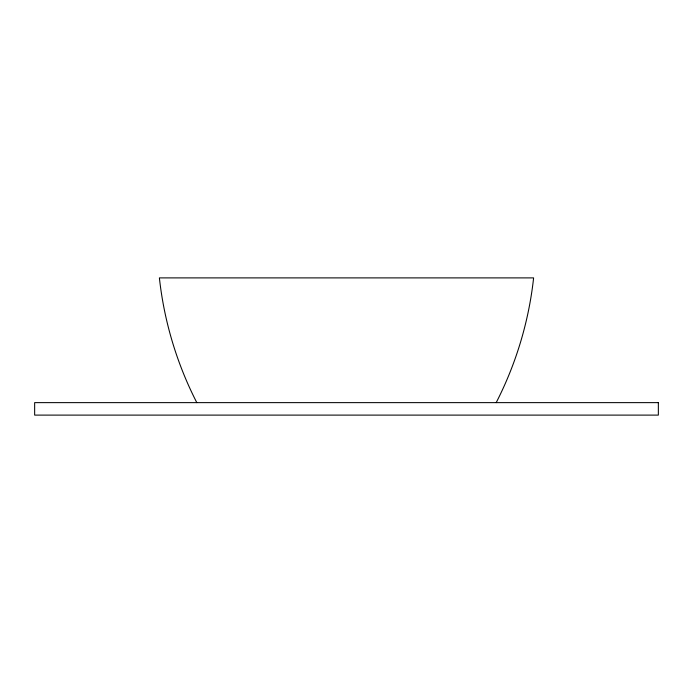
<?xml version="1.0" encoding="UTF-8"?>
<svg xmlns="http://www.w3.org/2000/svg" width="693" height="693" viewBox="0 0 693 693"><rect width="100%" height="100%" fill="white"/><g stroke="black" fill="none" stroke-linecap="round" stroke-linejoin="round"><path stroke-width="1.04" d="M496.188 402.633C516.12 363.79 528.863 321.292 533.61 277.893L159.39 277.893C164.137 321.292 176.88 363.79 196.812 402.633M658.35 402.633L34.65 402.633L34.65 415.107L658.35 415.107L658.35 402.633"/></g></svg>
